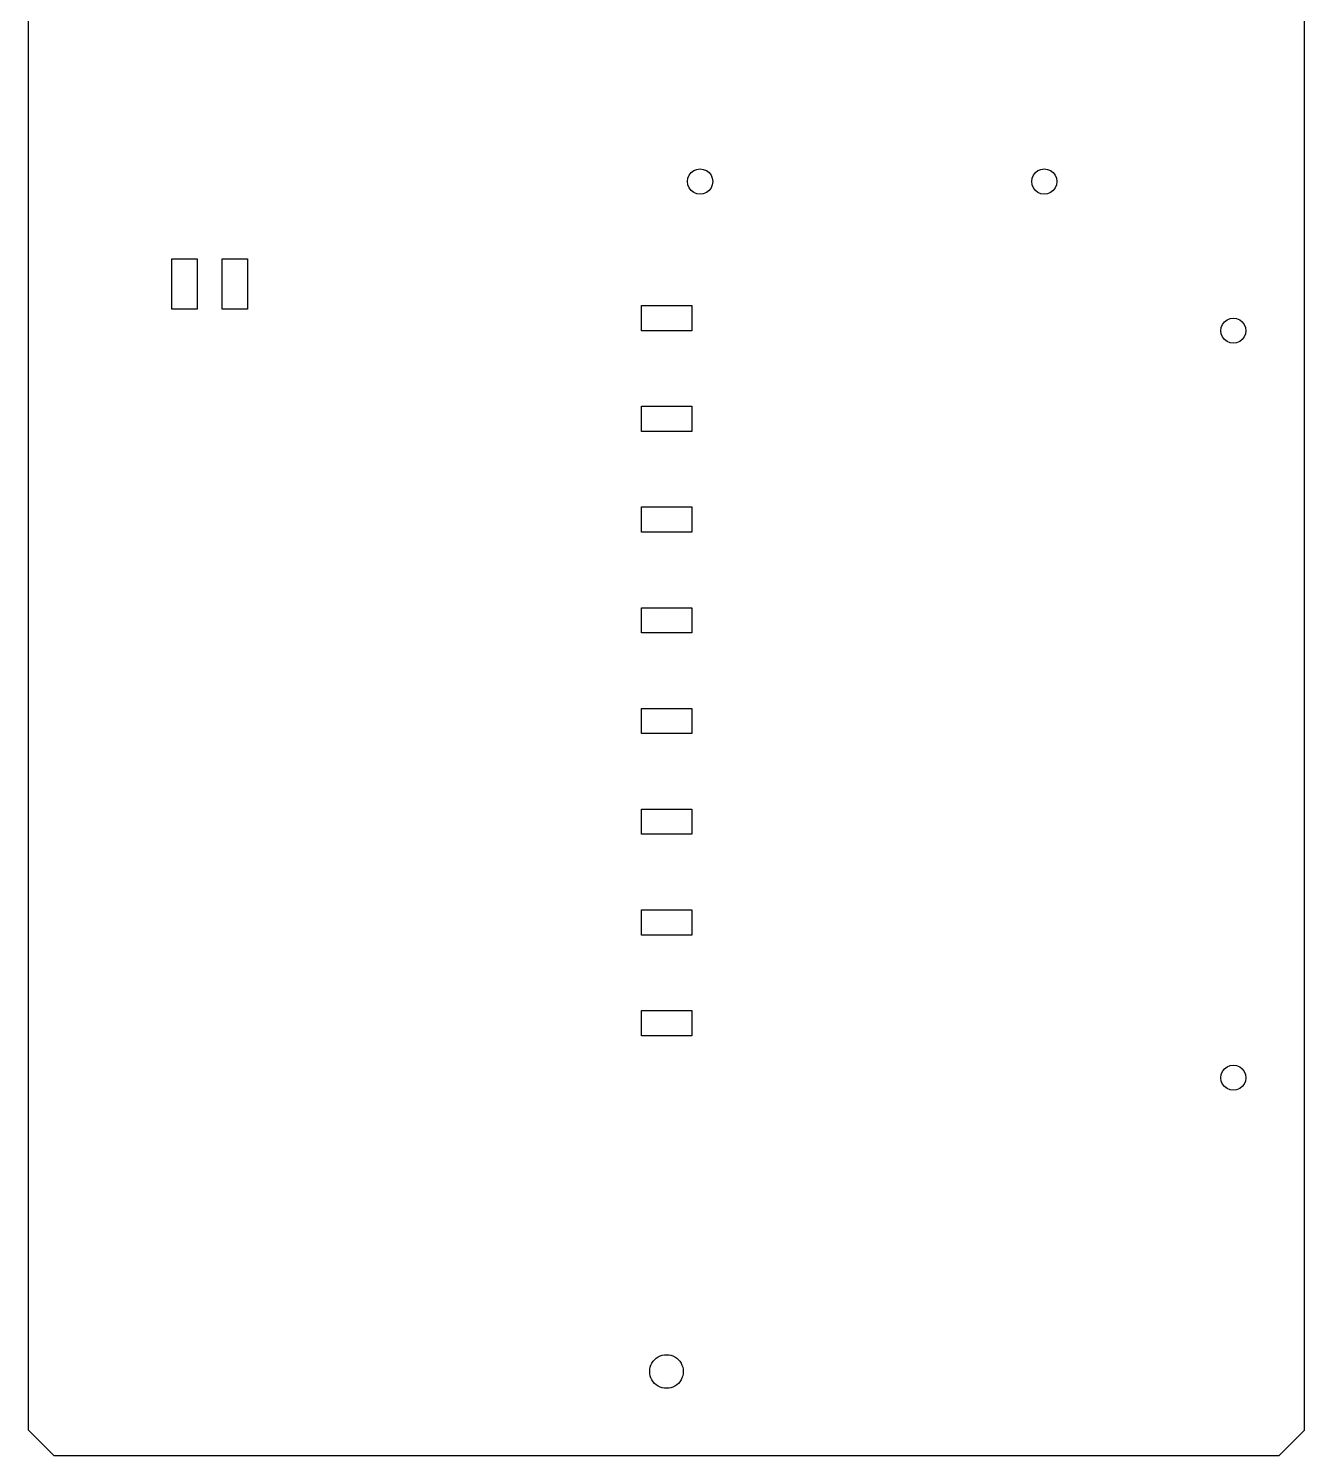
# Model space of a CAD drawing. Header units: metres. Extents: x 147 to 401, y -506 to -166.
# Drawn here: x 197.9 to 349.9, y -505.8 to -335.8 of the extents above; entities that cross this region are included whole.
import ezdxf

# ---------------------------------------------------------------- set-up
doc = ezdxf.new("R2010")
doc.units = ezdxf.units.M

msp = doc.modelspace()

# ---------------------------------------------------------------- linework, layer by layer
at = {"layer": 'GROUP0'}
for p, q in [((197.87, -502.78, 0), (197.87, -329.78, 0)), ((349.87, -502.78, 0), (349.87, -329.78, 0)), ((276.42, -353.62, 0), (276.57, -353.26, 0)), ((276.57, -353.26, 0), (276.81, -352.95, 0)), ((276.81, -352.95, 0), (277.12, -352.71, 0)), ((277.12, -352.71, 0), (277.48, -352.56, 0)), ((277.48, -352.56, 0), (277.87, -352.51, 0)), ((277.87, -352.51, 0), (278.25, -352.56, 0)), ((278.25, -352.56, 0), (278.62, -352.71, 0)), ((278.62, -352.71, 0), (278.93, -352.95, 0)), ((278.93, -352.95, 0), (279.17, -353.26, 0)), ((279.17, -353.26, 0), (279.32, -353.62, 0)), ((317.42, -353.62, 0), (317.57, -353.26, 0)), ((317.57, -353.26, 0), (317.81, -352.95, 0)), ((317.81, -352.95, 0), (318.12, -352.71, 0)), ((318.12, -352.71, 0), (318.48, -352.56, 0)), ((318.48, -352.56, 0), (318.87, -352.51, 0)), ((318.87, -352.51, 0), (319.25, -352.56, 0)), ((319.25, -352.56, 0), (319.62, -352.71, 0)), ((319.62, -352.71, 0), (319.93, -352.95, 0)), ((319.93, -352.95, 0), (320.17, -353.26, 0)), ((320.17, -353.26, 0), (320.32, -353.62, 0)), ((276.37, -354.01, 0), (276.42, -353.62, 0)), ((276.42, -354.4, 0), (276.37, -354.01, 0)), ((276.57, -354.76, 0), (276.42, -354.4, 0)), ((276.81, -355.07, 0), (276.57, -354.76, 0)), ((277.12, -355.31, 0), (276.81, -355.07, 0)), ((278.93, -355.07, 0), (278.62, -355.31, 0)), ((279.17, -354.76, 0), (278.93, -355.07, 0)), ((279.32, -354.4, 0), (279.17, -354.76, 0)), ((279.32, -353.62, 0), (279.37, -354.01, 0)), ((279.37, -354.01, 0), (279.32, -354.4, 0)), ((317.37, -354.01, 0), (317.42, -353.62, 0)), ((317.42, -354.4, 0), (317.37, -354.01, 0)), ((317.57, -354.76, 0), (317.42, -354.4, 0)), ((317.81, -355.07, 0), (317.57, -354.76, 0)), ((318.12, -355.31, 0), (317.81, -355.07, 0)), ((319.93, -355.07, 0), (319.62, -355.31, 0)), ((320.17, -354.76, 0), (319.93, -355.07, 0)), ((320.32, -354.4, 0), (320.17, -354.76, 0)), ((320.32, -353.62, 0), (320.37, -354.01, 0)), ((320.37, -354.01, 0), (320.32, -354.4, 0)), ((277.48, -355.46, 0), (277.12, -355.31, 0)), ((277.87, -355.51, 0), (277.48, -355.46, 0)), ((278.25, -355.46, 0), (277.87, -355.51, 0)), ((278.62, -355.31, 0), (278.25, -355.46, 0)), ((318.48, -355.46, 0), (318.12, -355.31, 0)), ((318.87, -355.51, 0), (318.48, -355.46, 0)), ((319.25, -355.46, 0), (318.87, -355.51, 0)), ((319.62, -355.31, 0), (319.25, -355.46, 0)), ((214.95, -363.2, 0), (217.95, -363.2, 0)), ((214.95, -369.2, 0), (214.95, -363.2, 0)), ((217.95, -363.2, 0), (217.95, -369.2, 0)), ((220.95, -363.2, 0), (223.95, -363.2, 0)), ((220.95, -369.2, 0), (220.95, -363.2, 0)), ((223.95, -363.2, 0), (223.95, -369.2, 0)), ((270.87, -371.78, 0), (270.87, -368.78, 0)), ((270.87, -368.78, 0), (276.87, -368.78, 0)), ((276.87, -368.78, 0), (276.87, -371.78, 0)), ((217.95, -369.2, 0), (214.95, -369.2, 0)), ((223.95, -369.2, 0), (220.95, -369.2, 0)), ((340.34, -370.72, 0), (340.65, -370.48, 0)), ((340.65, -370.48, 0), (341.01, -370.33, 0)), ((341.01, -370.33, 0), (341.4, -370.28, 0)), ((341.4, -370.28, 0), (341.79, -370.33, 0)), ((341.79, -370.33, 0), (342.15, -370.48, 0)), ((342.15, -370.48, 0), (342.46, -370.72, 0)), ((276.87, -371.78, 0), (270.87, -371.78, 0)), ((339.9, -371.78, 0), (339.95, -371.39, 0)), ((339.95, -372.17, 0), (339.9, -371.78, 0)), ((339.95, -371.39, 0), (340.1, -371.03, 0)), ((340.1, -372.53, 0), (339.95, -372.17, 0)), ((340.1, -371.03, 0), (340.34, -370.72, 0)), ((342.46, -370.72, 0), (342.7, -371.03, 0)), ((342.7, -371.03, 0), (342.85, -371.39, 0)), ((342.85, -372.17, 0), (342.7, -372.53, 0)), ((342.85, -371.39, 0), (342.9, -371.78, 0)), ((342.9, -371.78, 0), (342.85, -372.17, 0)), ((340.34, -372.84, 0), (340.1, -372.53, 0)), ((340.65, -373.08, 0), (340.34, -372.84, 0)), ((341.01, -373.23, 0), (340.65, -373.08, 0)), ((341.4, -373.28, 0), (341.01, -373.23, 0)), ((341.79, -373.23, 0), (341.4, -373.28, 0)), ((342.15, -373.08, 0), (341.79, -373.23, 0)), ((342.46, -372.84, 0), (342.15, -373.08, 0)), ((342.7, -372.53, 0), (342.46, -372.84, 0)), ((270.87, -380.78, 0), (276.87, -380.78, 0)), ((270.87, -383.78, 0), (270.87, -380.78, 0)), ((276.87, -380.78, 0), (276.87, -383.78, 0)), ((276.87, -383.78, 0), (270.87, -383.78, 0)), ((270.87, -392.78, 0), (276.87, -392.78, 0)), ((270.87, -395.78, 0), (270.87, -392.78, 0)), ((276.87, -392.78, 0), (276.87, -395.78, 0)), ((276.87, -395.78, 0), (270.87, -395.78, 0)), ((270.87, -407.78, 0), (270.87, -404.78, 0)), ((270.87, -404.78, 0), (276.87, -404.78, 0)), ((276.87, -404.78, 0), (276.87, -407.78, 0)), ((276.87, -407.78, 0), (270.87, -407.78, 0)), ((270.87, -416.78, 0), (276.87, -416.78, 0)), ((270.87, -419.78, 0), (270.87, -416.78, 0)), ((276.87, -416.78, 0), (276.87, -419.78, 0)), ((276.87, -419.78, 0), (270.87, -419.78, 0)), ((270.87, -431.78, 0), (270.87, -428.78, 0)), ((270.87, -428.78, 0), (276.87, -428.78, 0)), ((276.87, -428.78, 0), (276.87, -431.78, 0)), ((276.87, -431.78, 0), (270.87, -431.78, 0)), ((270.87, -443.78, 0), (270.87, -440.78, 0)), ((270.87, -440.78, 0), (276.87, -440.78, 0)), ((276.87, -440.78, 0), (276.87, -443.78, 0)), ((276.87, -443.78, 0), (270.87, -443.78, 0)), ((270.87, -455.78, 0), (270.87, -452.78, 0)), ((270.87, -452.78, 0), (276.87, -452.78, 0)), ((276.87, -452.78, 0), (276.87, -455.78, 0)), ((276.87, -455.78, 0), (270.87, -455.78, 0)), ((339.9, -460.78, 0), (339.95, -460.39, 0)), ((339.95, -460.39, 0), (340.1, -460.03, 0)), ((340.1, -460.03, 0), (340.34, -459.72, 0)), ((340.34, -459.72, 0), (340.65, -459.48, 0)), ((340.65, -459.48, 0), (341.01, -459.33, 0)), ((341.01, -459.33, 0), (341.4, -459.28, 0)), ((341.4, -459.28, 0), (341.79, -459.33, 0)), ((341.79, -459.33, 0), (342.15, -459.48, 0)), ((342.15, -459.48, 0), (342.46, -459.72, 0)), ((342.46, -459.72, 0), (342.7, -460.03, 0)), ((342.7, -460.03, 0), (342.85, -460.39, 0)), ((342.85, -460.39, 0), (342.9, -460.78, 0)), ((339.95, -461.17, 0), (339.9, -460.78, 0)), ((340.1, -461.53, 0), (339.95, -461.17, 0)), ((340.34, -461.84, 0), (340.1, -461.53, 0)), ((340.65, -462.08, 0), (340.34, -461.84, 0)), ((341.01, -462.23, 0), (340.65, -462.08, 0)), ((341.4, -462.28, 0), (341.01, -462.23, 0)), ((341.79, -462.23, 0), (341.4, -462.28, 0)), ((342.15, -462.08, 0), (341.79, -462.23, 0)), ((342.46, -461.84, 0), (342.15, -462.08, 0)), ((342.7, -461.53, 0), (342.46, -461.84, 0)), ((342.85, -461.17, 0), (342.7, -461.53, 0)), ((342.9, -460.78, 0), (342.85, -461.17, 0)), ((272.13, -494.78, 0), (272.28, -494.56, 0)), ((272.28, -494.56, 0), (272.45, -494.37, 0)), ((272.45, -494.37, 0), (272.65, -494.19, 0)), ((272.65, -494.19, 0), (272.87, -494.05, 0)), ((272.87, -494.05, 0), (273.1, -493.93, 0)), ((273.1, -493.93, 0), (273.35, -493.85, 0)), ((273.35, -493.85, 0), (273.61, -493.8, 0)), ((273.61, -493.8, 0), (273.87, -493.78, 0)), ((273.87, -493.78, 0), (274.13, -493.8, 0)), ((274.13, -493.8, 0), (274.38, -493.85, 0)), ((274.38, -493.85, 0), (274.63, -493.93, 0)), ((274.63, -493.93, 0), (274.87, -494.05, 0)), ((274.87, -494.05, 0), (275.08, -494.19, 0)), ((275.08, -494.19, 0), (275.28, -494.37, 0)), ((275.28, -494.37, 0), (275.45, -494.56, 0)), ((275.45, -494.56, 0), (275.6, -494.78, 0)), ((271.87, -495.78, 0), (271.88, -495.52, 0)), ((271.88, -496.04, 0), (271.87, -495.78, 0)), ((271.88, -495.52, 0), (271.93, -495.26, 0)), ((271.93, -496.3, 0), (271.88, -496.04, 0)), ((271.93, -495.26, 0), (272.02, -495.02, 0)), ((272.02, -496.55, 0), (271.93, -496.3, 0)), ((272.02, -495.02, 0), (272.13, -494.78, 0)), ((275.6, -494.78, 0), (275.71, -495.02, 0)), ((275.71, -495.02, 0), (275.8, -495.26, 0)), ((275.8, -496.3, 0), (275.71, -496.55, 0)), ((275.8, -495.26, 0), (275.85, -495.52, 0)), ((275.85, -496.04, 0), (275.8, -496.3, 0)), ((275.85, -495.52, 0), (275.87, -495.78, 0)), ((275.87, -495.78, 0), (275.85, -496.04, 0)), ((272.13, -496.78, 0), (272.02, -496.55, 0)), ((272.28, -497, 0), (272.13, -496.78, 0)), ((272.45, -497.2, 0), (272.28, -497, 0)), ((272.65, -497.37, 0), (272.45, -497.2, 0)), ((272.87, -497.51, 0), (272.65, -497.37, 0)), ((273.1, -497.63, 0), (272.87, -497.51, 0)), ((273.35, -497.71, 0), (273.1, -497.63, 0)), ((273.61, -497.76, 0), (273.35, -497.71, 0)), ((273.87, -497.78, 0), (273.61, -497.76, 0)), ((274.13, -497.76, 0), (273.87, -497.78, 0)), ((274.38, -497.71, 0), (274.13, -497.76, 0)), ((274.63, -497.63, 0), (274.38, -497.71, 0)), ((274.87, -497.51, 0), (274.63, -497.63, 0)), ((275.08, -497.37, 0), (274.87, -497.51, 0)), ((275.28, -497.2, 0), (275.08, -497.37, 0)), ((275.45, -497, 0), (275.28, -497.2, 0)), ((275.6, -496.78, 0), (275.45, -497, 0)), ((275.71, -496.55, 0), (275.6, -496.78, 0)), ((197.87, -502.78, 0), (200.87, -505.78, 0)), ((346.87, -505.78, 0), (349.87, -502.78, 0)), ((200.87, -505.78, 0), (346.87, -505.78, 0))]:
    msp.add_line(p, q, dxfattribs=at)

doc.saveas('drawing.dxf')
